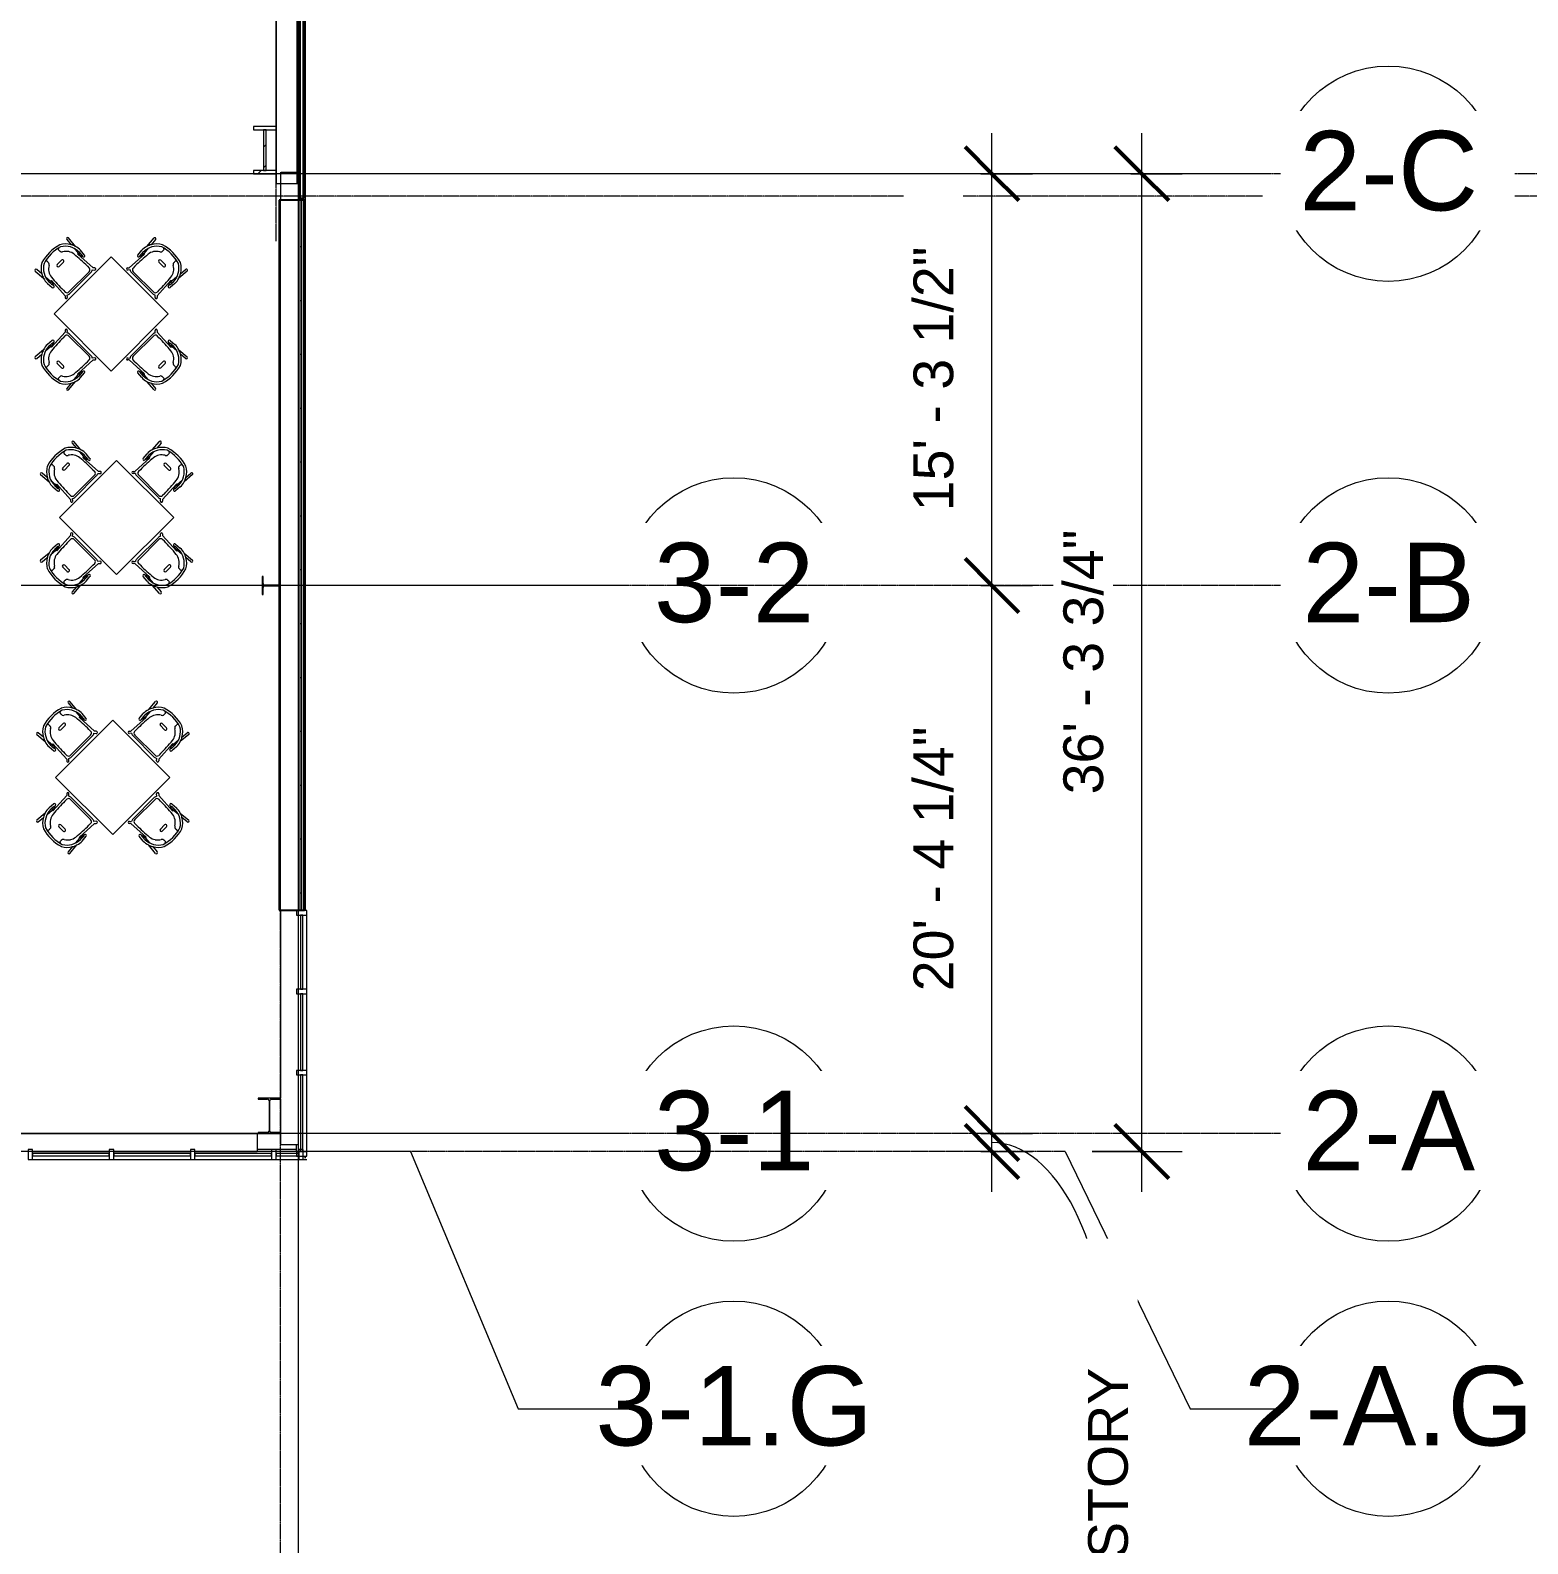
# Model space of a CAD drawing. Header units: inches. Extents: x 21341 to 27231, y -23509 to -20035.
# Drawn here: x 26162 to 26829, y -22970 to -22296 of the extents above; entities that cross this region are included whole.
import ezdxf

# ---------------------------------------------------------------- set-up
doc = ezdxf.new("R2010")
doc.units = ezdxf.units.IN
doc.header["$MEASUREMENT"] = 0
doc.linetypes.add('Grid Line 1_2_', pattern=[0.875, 0.5, -0.125, 0.125, -0.125])
for name, color, linetype, lineweight in [('A-ANNO-DIMS', 211, 'Continuous', 9), ('A-ANNO-DIMS-192', 211, 'Continuous', 9), ('A-GLAZ-CURT', 52, 'Continuous', 9), ('A-GLAZ-CWMG', 51, 'Continuous', 9), ('A-WALL', 113, 'Continuous', 9), ('A-WALL-PATT', 111, 'Continuous', 25), ('C-BLDG-PADS', 91, 'Continuous', 9), ('C-TOPO', 7, 'Continuous', 9), ('I-FURN', 30, 'Continuous', 9), ('L-SITE-WALL', 31, 'Continuous', 9), ('S-BEAM', 12, 'Continuous', 9), ('S-COLS', 52, 'Continuous', 9), ('S-GRID', 1, 'Continuous', 9), ('S-GRID-IDEN', 1, 'Continuous', 9)]:
    doc.layers.add(name, color=color, linetype=linetype, lineweight=lineweight)
doc.styles.add('Arial', font='arial.ttf', dxfattribs={"height": 35.407186})
doc.styles.add('Arial_1', font='arial.ttf', dxfattribs={"height": 17.703593})
doc.dimstyles.new('Linear_-_3_32__Arial', dxfattribs={"dimscale": 12, "dimtxt": 18, "dimasz": 2, "dimexe": 1.5, "dimexo": 1, "dimgap": 1, "dimtad": 1, "dimdec": 4, "dimrnd": 0.0625, "dimzin": 1, "dimdsep": 46, "dimlunit": 4, "dimtxsty": 'Arial_1', "dimblk1": 'OBLIQUE', "dimblk2": 'OBLIQUE', "dimsah": 1, "dimcen": 0.09, "dimdle": 1.5, "dimazin": 0, "dimtfac": 1, "dimtdec": 4, "dimtix": 1, "dimtmove": 1, "dimatfit": 3, "dimfxl": 1, "dimtvp": 1, "dimtfill": 1, "dimfrac": 2, "dimtolj": 1, "dimtzin": 0, "dimarcsym": 2})
doc.dimstyles.new('Linear_-_3_32__Arial_1', dxfattribs={"dimscale": 12, "dimtxt": 18, "dimasz": 2, "dimexe": 1.5, "dimexo": 1, "dimgap": 1, "dimtad": 1, "dimdec": 4, "dimrnd": 0.0625, "dimzin": 1, "dimdsep": 46, "dimlunit": 4, "dimtxsty": 'Arial_1', "dimblk1": 'OBLIQUE', "dimblk2": 'OBLIQUE', "dimsah": 1, "dimcen": 0.09, "dimdle": 1.5, "dimazin": 0, "dimtfac": 1, "dimtdec": 4, "dimtix": 1, "dimtmove": 0, "dimatfit": 3, "dimfxl": 1, "dimtvp": 1, "dimtfill": 1, "dimfrac": 2, "dimtolj": 1, "dimtzin": 0, "dimarcsym": 2})
pattern_1 = [(225, (26266.39, -22360.053), (19.00703, -19.00703), []), (225, (26266.39, -22388.853), (19.00703, -19.00703), [])]

# ---------------------------------------------------------------- blocks, each defined once
blk = doc.blocks.new('W-Wide Flange-Column - B2_B-1007241-First Floor Plan')
at = {"layer": 'S-COLS'}
h = blk.add_hatch(dxfattribs=at)
h.set_pattern_fill('FP_12', color=256, style=0, pattern_type=2)
h.set_pattern_definition([(225, (26268.39, -22779.428), (19.00703, -19.00703), []), (225, (26268.39, -22808.228), (19.00703, -19.00703), [])])
h.paths.add_polyline_path([(-5, 7.87), (-5, 7.44), (-0.84, 7.44), (-0.35, 7.24), (-0.14, 6.75), (-0.14, -6.75), (-0.35, -7.24), (-0.84, -7.44), (-5, -7.44), (-5, -7.87), (5, -7.87), (5, -7.44), (0.84, -7.44), (0.35, -7.24), (0.14, -6.75), (0.14, 6.75), (0.35, 7.24), (0.84, 7.44), (5, 7.44), (5, 7.87)], flags=0)
at = {"layer": 'S-COLS', "lineweight": 15}
for p, q in [((5, 7.87), (-5, 7.87)), ((-5, 7.87), (-5, 7.44)), ((-5, 7.44), (-0.84, 7.44)), ((-0.14, 6.75), (-0.14, -6.75)), ((0.14, -6.75), (0.14, 6.75)), ((0.84, 7.44), (5, 7.44)), ((5, 7.44), (5, 7.87)), ((-0.84, -7.44), (-5, -7.44)), ((-5, -7.44), (-5, -7.87)), ((-5, -7.87), (5, -7.87)), ((5, -7.44), (0.84, -7.44)), ((5, -7.87), (5, -7.44))]:
    blk.add_line(p, q, dxfattribs=at)
for centre, start, end in [((-0.84, 6.75), 0, 90), ((0.84, 6.75), 90, 180), ((-0.84, -6.75), 270, 0), ((0.84, -6.75), 180, 270)]:
    blk.add_arc(centre, 0.691, start, end, dxfattribs=at)
blk = doc.blocks.new('Girt_C - 8_D-1039186-First Floor Plan')
at = {"layer": 'S-BEAM'}
for p, q in [((26273.39, -22358.8), (26273.39, -22371.37)), ((26273.58, -22358.8), (26280.75, -22358.8)), ((26281.39, -22371.37), (26281.39, -22364.05)), ((26273.39, -22687.68), (26273.39, -22771.55)), ((26281.39, -22687.93), (26281.39, -22687.68)), ((26281.39, -22722.99), (26281.39, -22689.93)), ((26281.39, -22759.18), (26281.39, -22724.99)), ((26281.39, -22792.3), (26281.39, -22761.18)), ((26273.39, -22771.99), (26273.39, -22786.87)), ((26273.39, -22787.3), (26273.39, -22792.3)), ((26273.58, -22792.3), (26273.39, -22792.3)), ((26281.2, -22792.3), (26273.58, -22792.3)), ((26281.39, -22792.3), (26281.2, -22792.3))]:
    blk.add_line(p, q, dxfattribs=at)
blk = doc.blocks.new('Falcon 7700 Series Pedestal Base - 36_ Square Top x 30_ - Wheelchair Height-460525-First Floor Plan')
at = {"layer": 'I-FURN'}
for p, q in [((18, 18), (-18, 18)), ((-18, 18), (-18, -18)), ((18, -18), (18, 18)), ((-18, -18), (18, -18))]:
    blk.add_line(p, q, dxfattribs=at)
blk = doc.blocks.new('HermanMiller_Collection_Air-Chair_SideChair_Arms - Arms-457867-First Floor Plan')
at = {"layer": 'I-FURN'}
for p, q in [((-3.55, 10.02), (-8.45, 10.45)), ((-8.45, 9.45), (-5.47, 9.18)), ((-3.35, 9.02), (-0.6, 8.8)), ((2.04, 10.2), (-0.69, 10.45)), ((-0.34, 8.32), (-0.6, 8.8)), ((-0.6, 8.8), (0.38, 8.73)), ((8.79, 8.8), (-0.34, 8.32)), ((0.77, 8.78), (2.2, 9.22)), ((6.45, 7.57), (7.62, 7.57)), ((9.32, 9.33), (8.79, 8.8)), ((9.17, 7.94), (10.01, 8.64)), ((-3.6, 1.35), (-3.6, -1.35)), ((-2.35, -1.35), (-2.35, 1.35)), ((8.7, 6.35), (8.7, -6.35)), ((9.52, -6.69), (9.52, 6.69)), ((-5.47, -9.18), (-8.45, -9.45)), ((-8.45, -10.45), (-3.55, -10.02)), ((-3.35, -9.02), (-0.6, -8.8)), ((-0.69, -10.45), (2.04, -10.2)), ((-0.6, -8.8), (-0.34, -8.32)), ((0.38, -8.73), (-0.6, -8.8)), ((-0.34, -8.32), (8.79, -8.8)), ((2.2, -9.22), (0.77, -8.78)), ((6.45, -7.57), (7.62, -7.57)), ((8.79, -8.8), (9.32, -9.33)), ((10.01, -8.64), (9.17, -7.94))]:
    blk.add_line(p, q, dxfattribs=at)
for centre, radius, start, end in [((-1.51, 1.66), 8.5, 117.78509, 152.21491), ((-8.45, 9.95), 0.5, 90, 270), ((-0.65, 0.76), 8.69, 90.78928, 148.92022), ((-2.46, 4.97), 5.17, 102.20965, 125.54804), ((-0.92, 1.66), 5.55, 95.46765, 123.46257), ((-1.25, 4.41), 6.06, 84.72014, 112.31104), ((6.58, -76.67), 84.24, 90.09111, 95.46765), ((-0.51, -9.88), 19.32, 84.42218, 90.78928), ((0.44, 9.26), 0.53, 159.74052, 262.71978), ((0.45, 9.65), 0.924, 265.61152, 290.36387), ((1.81, 9.64), 0.521, 212.95553, 275.04447), ((2.06, 9.7), 0.499, 287, 91.30538), ((7.62, 6.48), 1.09, 353.24671, 90.09111), ((7.56, 6.82), 1.97, 356.10334, 34.65425), ((9.66, 8.99), 0.49, 315, 135), ((9.93, 0), 19.77, 163.47875, 196.52125), ((9.93, 0), 18.77, 163.78547, 196.21453), ((-7.66, 5.36), 2.08, 305.4968, 328.6439), ((-0.23, 0.83), 6.63, 124.50042, 148.6439), ((-2.98, 1.35), 0.625, 360, 180), ((-1.51, -1.66), 8.5, 207.78509, 242.21491), ((-0.65, -0.76), 8.69, 211.07978, 269.21072), ((-7.66, -5.36), 2.08, 31.3561, 54.5032), ((-0.23, -0.83), 6.63, 211.3561, 235.49958), ((-0.92, -1.66), 5.55, 236.53743, 264.53235), ((-2.98, -1.35), 0.625, 180, 360), ((7.62, -6.48), 1.09, 269.90889, 6.75329), ((7.56, -6.82), 1.97, 325.34575, 3.89666), ((-8.45, -9.95), 0.5, 90, 270), ((-2.46, -4.97), 5.17, 234.45196, 257.79035), ((-1.25, -4.41), 6.06, 247.68896, 275.27986), ((6.58, 76.67), 84.24, 264.53235, 269.90889), ((-0.51, 9.88), 19.32, 269.21072, 275.57782), ((0.44, -9.26), 0.53, 97.28022, 200.25948), ((0.45, -9.65), 0.924, 69.63613, 94.38848), ((1.81, -9.64), 0.521, 84.95553, 147.04447), ((2.06, -9.7), 0.499, 268.69462, 73), ((9.66, -8.99), 0.49, 225, 45)]:
    blk.add_arc(centre, radius, start, end, dxfattribs=at)
for centre, major_axis, ratio, start_param, end_param in [((-7.46, 6.92), (0.03, 3.66), 0.320235, 2.34328, 2.536765), ((-7.87, 5.38), (-0.03, 1.79), 0.298783, 2.522217, 3.153947), ((-7.46, -6.92), (-0.03, 3.66), 0.320235, 0.604828, 0.798312), ((-7.87, -5.38), (0.03, 1.79), 0.298783, 6.270831, 6.902561)]:
    blk.add_ellipse(centre, major_axis=major_axis, ratio=ratio, start_param=start_param, end_param=end_param, dxfattribs=at)
for points in [[(-6.45, 3.67), (-6.52, 3.66), (-6.67, 3.64), (-6.9, 3.62), (-7.13, 3.61), (-7.4, 3.6), (-7.65, 3.59), (-7.83, 3.59)], [(-6.45, -3.67), (-6.52, -3.66), (-6.67, -3.64), (-6.9, -3.62), (-7.13, -3.61), (-7.4, -3.6), (-7.65, -3.59), (-7.83, -3.59)]]:
    blk.add_open_spline(points, degree=3, knots=[-1, -1, -1, -1, -0.75, -0.5, -0.375, -0.25, 0, 0, 0, 0], dxfattribs=at)
blk = doc.blocks.new('HermanMiller_Collection_Air-Chair_SideChair_Arms - Arms-460524-First Floor Plan')
at = {"layer": 'I-FURN'}
for p, q in [((-8.45, 10.45), (-3.55, 10.02)), ((-5.47, 9.18), (-8.45, 9.45)), ((-3.35, 9.02), (-0.6, 8.8)), ((-0.69, 10.45), (2.04, 10.2)), ((-0.6, 8.8), (-0.34, 8.32)), ((0.38, 8.73), (-0.6, 8.8)), ((-0.34, 8.32), (8.79, 8.8)), ((2.2, 9.22), (0.77, 8.78)), ((6.45, 7.57), (7.62, 7.57)), ((8.79, 8.8), (9.32, 9.33)), ((10.01, 8.64), (9.17, 7.94)), ((-3.6, -1.35), (-3.6, 1.35)), ((-2.35, 1.35), (-2.35, -1.35)), ((8.7, -6.35), (8.7, 6.35)), ((9.52, 6.69), (9.52, -6.69)), ((-8.45, -9.45), (-5.47, -9.18)), ((-3.55, -10.02), (-8.45, -10.45)), ((-3.35, -9.02), (-0.6, -8.8)), ((2.04, -10.2), (-0.69, -10.45)), ((-0.34, -8.32), (-0.6, -8.8)), ((-0.6, -8.8), (0.38, -8.73)), ((8.79, -8.8), (-0.34, -8.32)), ((0.77, -8.78), (2.2, -9.22)), ((6.45, -7.57), (7.62, -7.57)), ((9.32, -9.33), (8.79, -8.8)), ((9.17, -7.94), (10.01, -8.64))]:
    blk.add_line(p, q, dxfattribs=at)
for centre, radius, start, end in [((-1.51, 1.66), 8.5, 117.78509, 152.21491), ((-8.45, 9.95), 0.5, 90, 270), ((-0.65, 0.76), 8.69, 90.78928, 148.92022), ((-2.46, 4.97), 5.17, 102.20965, 125.54804), ((-0.92, 1.66), 5.55, 95.46765, 123.46257), ((-1.25, 4.41), 6.06, 84.72014, 112.31104), ((6.58, -76.67), 84.24, 90.09111, 95.46765), ((-0.51, -9.88), 19.32, 84.42218, 90.78928), ((0.44, 9.26), 0.53, 159.74052, 262.71978), ((0.45, 9.65), 0.924, 265.61152, 290.36387), ((1.81, 9.64), 0.521, 212.95553, 275.04447), ((2.06, 9.7), 0.499, 287, 91.30538), ((7.62, 6.48), 1.09, 353.24671, 90.09111), ((7.56, 6.82), 1.97, 356.10334, 34.65425), ((9.66, 8.99), 0.49, 315, 135), ((9.93, 0), 19.77, 163.47875, 196.52125), ((9.93, 0), 18.77, 163.78547, 196.21453), ((-7.66, 5.36), 2.08, 305.4968, 328.6439), ((-0.23, 0.83), 6.63, 124.50042, 148.6439), ((-2.98, 1.35), 0.625, 0, 180), ((-1.51, -1.66), 8.5, 207.78509, 242.21491), ((-0.65, -0.76), 8.69, 211.07978, 269.21072), ((-7.66, -5.36), 2.08, 31.3561, 54.5032), ((-0.23, -0.83), 6.63, 211.3561, 235.49958), ((-0.92, -1.66), 5.55, 236.53743, 264.53235), ((-2.98, -1.35), 0.625, 180, 0), ((7.62, -6.48), 1.09, 269.90889, 6.75329), ((7.56, -6.82), 1.97, 325.34575, 3.89666), ((-8.45, -9.95), 0.5, 90, 270), ((-2.46, -4.97), 5.17, 234.45196, 257.79035), ((-1.25, -4.41), 6.06, 247.68896, 275.27986), ((6.58, 76.67), 84.24, 264.53235, 269.90889), ((-0.51, 9.88), 19.32, 269.21072, 275.57782), ((0.44, -9.26), 0.53, 97.28022, 200.25948), ((0.45, -9.65), 0.924, 69.63613, 94.38848), ((1.81, -9.64), 0.521, 84.95553, 147.04447), ((2.06, -9.7), 0.499, 268.69462, 73), ((9.66, -8.99), 0.49, 225, 45)]:
    blk.add_arc(centre, radius, start, end, dxfattribs=at)
for centre, major_axis, ratio, start_param, end_param in [((-7.46, 6.92), (0.03, 3.66), 0.320235, 2.34328, 2.536765), ((-7.87, 5.38), (-0.03, 1.79), 0.298783, 2.522217, 3.153947), ((-7.46, -6.92), (-0.03, 3.66), 0.320235, 0.604828, 0.798312), ((-7.87, -5.38), (0.03, 1.79), 0.298783, 6.270831, 6.902561)]:
    blk.add_ellipse(centre, major_axis=major_axis, ratio=ratio, start_param=start_param, end_param=end_param, dxfattribs=at)
for points in [[(-6.45, 3.67), (-6.52, 3.66), (-6.67, 3.64), (-6.9, 3.62), (-7.13, 3.61), (-7.4, 3.6), (-7.65, 3.59), (-7.83, 3.59)], [(-6.45, -3.67), (-6.52, -3.66), (-6.67, -3.64), (-6.9, -3.62), (-7.13, -3.61), (-7.4, -3.6), (-7.65, -3.59), (-7.83, -3.59)]]:
    blk.add_open_spline(points, degree=3, knots=[-1, -1, -1, -1, -0.75, -0.5, -0.375, -0.25, 0, 0, 0, 0], dxfattribs=at)
blk = doc.blocks.new('Girt_C - 8_D-1056688-First Floor Plan')
at = {"layer": 'S-BEAM'}
for p, q in [((26262.89, -22787.3), (26125.39, -22787.3)), ((26262.89, -22787.3), (26262.89, -22787.49)), ((26262.89, -22787.49), (26262.89, -22795.12)), ((26162.83, -22795.3), (26197.02, -22795.3)), ((26199.02, -22795.3), (26233.2, -22795.3)), ((26235.2, -22795.3), (26262.89, -22795.3)), ((26262.89, -22795.12), (26262.89, -22795.3))]:
    blk.add_line(p, q, dxfattribs=at)
blk = doc.blocks.new('System Panel - Glazed-827454-First Floor Plan')
at = {"layer": 'A-GLAZ-CURT'}
for p, q in [((17.09375, 1.25), (-17.09375, 1.25)), ((-17.09375, 1.25), (-17.09375, 0.25)), ((-17.09375, 0.25), (-17.09375, 1.25)), ((17.09375, 1.25), (-17.09375, 1.25)), ((-17.09375, 0.25), (17.09375, 0.25)), ((-17.09375, 0.25), (17.09375, 0.25)), ((17.09375, 0.25), (17.09375, 1.25)), ((17.09375, 1.25), (17.09375, 0.25))]:
    blk.add_line(p, q, dxfattribs=at)
blk = doc.blocks.new('Rectangular Mullion - Rectangular Mullion 1-779229-First Floor Plan')
at = {"layer": 'A-GLAZ-CWMG'}
blk.add_line((26124.64, -22798.93), (26090.45, -22798.93), dxfattribs=at)
blk = doc.blocks.new('Rectangular Mullion - Rectangular Mullion 1-V12-First Floor Plan')
at = {"layer": 'A-GLAZ-CWMG'}
for p, q in [((26269.39, -22794.43), (26262.89, -22794.43)), ((26269.39, -22798.93), (26235.2, -22798.93))]:
    blk.add_line(p, q, dxfattribs=at)
blk = doc.blocks.new('Rectangular Mullion - Rectangular Mullion 1-827457-First Floor Plan')
at = {"layer": 'A-GLAZ-CWMG', "lineweight": 13}
for p, q in [((-2, 1.5), (0, 1.5)), ((-2, -3), (-2, 1.5)), ((0, 1.5), (0, -3)), ((0, -3), (-2, -3))]:
    blk.add_line(p, q, dxfattribs=at)
blk = doc.blocks.new('Rectangular Mullion - Rectangular Mullion 1-827449-First Floor Plan')
at = {"layer": 'A-GLAZ-CWMG', "lineweight": 13}
for p, q in [((-1, 1.5), (1, 1.5)), ((-1, -3), (-1, 1.5)), ((1, 1.5), (1, -3)), ((1, -3), (-1, -3))]:
    blk.add_line(p, q, dxfattribs=at)
blk = doc.blocks.new('System Panel - Glazed-827461-First Floor Plan')
at = {"layer": 'A-GLAZ-CURT'}
for p, q in [((5.06, 1.25), (-5.06, 1.25)), ((-5.06, 1.25), (-5.06, 0.25)), ((-5.06, 0.25), (-5.06, 1.25)), ((4.06, 1.25), (-5.06, 1.25)), ((-5.06, 0.25), (5.06, 0.25)), ((-5.06, 0.25), (4.06, 0.25)), ((5.06, 0.25), (5.06, 1.25))]:
    blk.add_line(p, q, dxfattribs=at)
blk = doc.blocks.new('Rectangular Mullion - Rectangular Mullion 1-779578-First Floor Plan')
at = {"layer": 'A-GLAZ-CWMG'}
for p, q in [((26280.52, -22794.43), (26271.39, -22794.43)), ((26281.52, -22798.93), (26271.39, -22798.93)), ((26285.02, -22798.93), (26283.52, -22798.93))]:
    blk.add_line(p, q, dxfattribs=at)
blk = doc.blocks.new('System Panel - Glazed-827432-First Floor Plan')
at = {"layer": 'A-GLAZ-CURT'}
for p, q in [((16.53125, -0.25), (-16.53125, -0.25)), ((-16.53125, -0.25), (-16.53125, -1.25)), ((-16.53125, -1.25), (-16.53125, -0.25)), ((16.53125, -0.25), (-16.53125, -0.25)), ((-16.53125, -1.25), (16.53125, -1.25)), ((-16.53125, -1.25), (16.53125, -1.25)), ((16.53125, -1.25), (16.53125, -0.25)), ((16.53125, -0.25), (16.53125, -1.25))]:
    blk.add_line(p, q, dxfattribs=at)
blk = doc.blocks.new('System Panel - Glazed-V13-First Floor Plan')
at = {"layer": 'A-GLAZ-CURT'}
for p, q in [((17.09, -0.25), (-17.09, -0.25)), ((-17.09, -0.25), (-17.09, -1.25)), ((-17.09, -1.25), (-17.09, -0.25)), ((16.16, -0.25), (-17.09, -0.25)), ((-17.09, -1.25), (17.09, -1.25)), ((-17.09, -1.25), (16.16, -1.25)), ((17.09, -1.25), (17.09, -0.25))]:
    blk.add_line(p, q, dxfattribs=at)
blk = doc.blocks.new('Rectangular Mullion - Rectangular Mullion 1-769360-First Floor Plan')
at = {"layer": 'A-GLAZ-CWMG'}
blk.add_line((26285.02, -22722.99), (26285.02, -22689.93), dxfattribs=at)
blk = doc.blocks.new('Rectangular Mullion - Rectangular Mullion 1-V14-First Floor Plan')
at = {"layer": 'A-GLAZ-CWMG'}
for p, q in [((26285.02, -22795.43), (26285.02, -22761.18)), ((26280.52, -22795.43), (26280.52, -22792.3))]:
    blk.add_line(p, q, dxfattribs=at)
blk = doc.blocks.new('Rectangular Mullion - Rectangular Mullion 1-827436-First Floor Plan')
at = {"layer": 'A-GLAZ-CWMG', "lineweight": 13}
for p, q in [((-2, 3), (0, 3)), ((-2, -1.5), (-2, 3)), ((0, 3), (0, -1.5)), ((0, -1.5), (-2, -1.5))]:
    blk.add_line(p, q, dxfattribs=at)
blk = doc.blocks.new('Rectangular Mullion - Rectangular Mullion 1-827439-First Floor Plan')
at = {"layer": 'A-GLAZ-CWMG', "lineweight": 13}
for p, q in [((0, 3), (-2, 3)), ((-2, 3), (-2, -1.5)), ((0, -1.5), (0, 3)), ((-2, -1.5), (0, -1.5))]:
    blk.add_line(p, q, dxfattribs=at)
blk = doc.blocks.new('Rectangular Mullion - Rectangular Mullion 1-827430-First Floor Plan')
at = {"layer": 'A-GLAZ-CWMG', "lineweight": 13}
for p, q in [((-1, 3), (1, 3)), ((-1, -1.5), (-1, 3)), ((1, 3), (1, -1.5)), ((1, -1.5), (-1, -1.5))]:
    blk.add_line(p, q, dxfattribs=at)
blk = doc.blocks.new('System Panel - Glazed-827433-First Floor Plan')
at = {"layer": 'A-GLAZ-CURT'}
for p, q in [((17.09375, -0.25), (-17.09375, -0.25)), ((-17.09375, -0.25), (-17.09375, -1.25)), ((-17.09375, -1.25), (-17.09375, -0.25)), ((17.09375, -0.25), (-17.09375, -0.25)), ((-17.09375, -1.25), (17.09375, -1.25)), ((-17.09375, -1.25), (17.09375, -1.25)), ((17.09375, -1.25), (17.09375, -0.25)), ((17.09375, -0.25), (17.09375, -1.25))]:
    blk.add_line(p, q, dxfattribs=at)
blk = doc.blocks.new('Rectangular Mullion - Rectangular Mullion 1-V15-First Floor Plan')
at = {"layer": 'A-GLAZ-CWMG'}
blk.add_line((26285.02, -22759.18), (26285.02, -22724.99), dxfattribs=at)
blk = doc.blocks.new('Rectangular Mullion - Rectangular Mullion 1-827464-First Floor Plan')
at = {"layer": 'A-GLAZ-CWMG', "lineweight": 13}
for p, q in [((-1, 3), (1, 3)), ((-1, -1.5), (-1, 3)), ((1, 3), (1, -1.5)), ((1, -1.5), (-1, -1.5))]:
    blk.add_line(p, q, dxfattribs=at)
blk = doc.blocks.new('Girt_Z - 10_D-1039187-First Floor Plan')
at = {"layer": 'S-BEAM'}
for p, q in [((26271.39, -22220.43), (26271.39, -22364.05)), ((26280.75, -22364.05), (26280.75, -22220.43)), ((26280.82, -22364.05), (26280.82, -22220.43)), ((26281.39, -22364.05), (26281.39, -22220.43)), ((26271.58, -22364.05), (26271.39, -22364.05)), ((26280.75, -22364.05), (26271.58, -22364.05)), ((26280.82, -22364.05), (26280.75, -22364.05)), ((26281.39, -22364.05), (26280.82, -22364.05))]:
    blk.add_line(p, q, dxfattribs=at)
blk = doc.blocks.new('Rectangular Mullion - Profile_Polycarbonate_Upper and left-1054948-First Floor Plan')
at = {"layer": 'A-GLAZ-CWMG', "lineweight": 13}
for p, q in [((-3.622, 1.141125), (0, 1.141125)), ((-3.622, 0.787125), (-3.622, 1.141125)), ((-3.372, 0.787125), (-3.622, 0.787125)), ((-0.0625, 1.078625), (-3.5595, 1.078625)), ((-3.5595, 1.078625), (-3.5595, 0.849625)), ((-3.5595, 0.849625), (-3.372, 0.849625)), ((-3.372, 0.849625), (-3.372, 0.787125)), ((-0.0625, -0.922375), (-0.0625, 1.078625)), ((0, 1.141125), (0, -0.984875)), ((-2.834, -0.984875), (-2.834, -0.859875)), ((-2.834, -0.859875), (-2.7715, -0.859875)), ((0, -0.984875), (-2.834, -0.984875)), ((-2.7715, -0.859875), (-2.7715, -0.922375)), ((-2.7715, -0.922375), (-0.0625, -0.922375))]:
    blk.add_line(p, q, dxfattribs=at)
blk = doc.blocks.new('columns and girder2 - one-V41-First Floor Plan')
at = {"layer": 'S-BEAM'}
h = blk.add_hatch(dxfattribs=at)
h.set_pattern_fill('FP_31', color=256, style=0, pattern_type=2)
h.set_pattern_definition(pattern_1)
h.paths.add_polyline_path([(5, -0.5), (-5, -0.5), (-5, -2), (5, -2)], flags=0)
h.paths.add_polyline_path([(-5, -20), (-5, -21.5), (5, -21.5), (5, -20)], flags=0)
h.paths.add_polyline_path([(5, -1204.75), (-4.25, -1204.75), (-4.25, -1206.25), (5, -1206.25)], flags=0)
h.paths.add_polyline_path([(-4.25, -1224.25), (-4.25, -1225), (5, -1225), (5, -1224.25), (-3.5, -1224.25)], flags=0)
h = blk.add_hatch(dxfattribs=at)
h.set_pattern_fill('FP_31', color=256, style=0, pattern_type=2)
h.set_pattern_definition(pattern_1)
h.paths.add_polyline_path([(-0.63, -2), (-0.63, -20), (0.62, -20), (0.62, -2)], flags=0)
h.paths.add_polyline_path([(-0.63, -1206.25), (-0.63, -1224.25), (0.62, -1224.25), (0.62, -1206.25)], flags=0)
at = {"layer": 'S-BEAM', "lineweight": 15}
for p, q in [((5, -0.5), (-5, -0.5)), ((-5, -2), (5, -2)), ((0.62, -2), (-0.63, -2)), ((-0.63, -2), (-0.63, -20)), ((0.62, -20), (0.62, -2)), ((5, -2), (5, -0.5)), ((5, -20), (-5, -20)), ((-0.63, -20), (0.62, -20)), ((5, -21.5), (5, -20)), ((-5, -21.5), (5, -21.5))]:
    blk.add_line(p, q, dxfattribs=at)
blk = doc.blocks.new('Grid - Grid Head - Circle-14747-First Floor Plan')
at = {"layer": 'S-GRID-IDEN'}
blk.add_circle((0, 0), 0.25, dxfattribs=at)
blk = doc.blocks.new('DIMBLOCK32-First Floor Plan')
at = {"layer": 'A-ANNO-DIMS-192', "lineweight": 50, "transparency": 16777216}
for p, q in [((26590.43, -22787.3), (26578.43, -22775.3)), ((26590.43, -22795.3), (26578.43, -22783.3)), ((26590.43, -22787.3), (26602.43, -22799.3)), ((26590.43, -22795.3), (26602.43, -22807.3))]:
    blk.add_line(p, q, dxfattribs=at)
at = {"layer": 'A-ANNO-DIMS-192', "transparency": 16777216}
for p, q in [((26585.46, -22787.3), (26608.43, -22787.3)), ((26590.43, -22787.3), (26585.46, -22787.3)), ((26590.43, -22813.3), (26590.43, -22787.3)), ((26585.46, -22795.3), (26608.43, -22795.3)), ((26590.43, -22795.3), (26585.46, -22795.3))]:
    blk.add_line(p, q, dxfattribs=at)
blk.add_ellipse((26590.43, -22893.28), major_axis=(0, 101.98), ratio=0.509699, start_param=4.712389, end_param=6.283185, dxfattribs=at)
at = {"layer": 'A-ANNO-DIMS-192', "color": 0, "transparency": 16777216, "insert": (26633.29, -23166.61), "char_height": 17.7036, "width": 327.9877, "attachment_point": 1, "rotation": 90, "line_spacing_factor": 0.938532, "style": 'Arial_1', "bg_fill": 3, "box_fill_scale": 1.25, "bg_fill_color": 0, "bg_fill_transparency": 0}
blk.add_mtext('0\' - 8" GIRT @ 1-STORY', dxfattribs=at)
blk = doc.blocks.new('_Oblique')
at = {"color": 0, "linetype": 'ByBlock', "lineweight": -2}
blk.add_line((-0.5, -0.5), (0.5, 0.5), dxfattribs=at)
blk = doc.blocks.new('DIMBLOCK33-First Floor Plan')
at = {"layer": 'A-ANNO-DIMS-192', "lineweight": 50, "transparency": 16777216}
for p, q in [((26590.43, -22543.05), (26578.43, -22531.05)), ((26590.43, -22543.05), (26602.43, -22555.05)), ((26590.43, -22787.3), (26578.43, -22775.3)), ((26590.43, -22787.3), (26602.43, -22799.3))]:
    blk.add_line(p, q, dxfattribs=at)
at = {"layer": 'A-ANNO-DIMS-192', "transparency": 16777216}
for p, q in [((26585.46, -22543.05), (26608.43, -22543.05)), ((26590.43, -22543.05), (26585.46, -22543.05)), ((26590.43, -22787.3), (26590.43, -22543.05)), ((26585.46, -22787.3), (26608.43, -22787.3)), ((26590.43, -22787.3), (26585.46, -22787.3))]:
    blk.add_line(p, q, dxfattribs=at)
at = {"layer": 'A-ANNO-DIMS-192', "color": 0, "transparency": 16777216, "insert": (26555.46, -22723.89), "char_height": 17.7036, "width": 140.8985, "attachment_point": 1, "rotation": 90, "line_spacing_factor": 0.938532, "style": 'Arial_1', "bg_fill": 3, "box_fill_scale": 1.25, "bg_fill_color": 0, "bg_fill_transparency": 0}
blk.add_mtext('20\' - 4 1/4"', dxfattribs=at)
blk = doc.blocks.new('DIMBLOCK34-First Floor Plan')
at = {"layer": 'A-ANNO-DIMS-192', "transparency": 16777216}
for p, q in [((26590.43, -22543.05), (26590.43, -22341.55)), ((26585.46, -22359.55), (26608.43, -22359.55)), ((26590.43, -22359.55), (26585.46, -22359.55)), ((26585.46, -22543.05), (26608.43, -22543.05)), ((26590.43, -22543.05), (26585.46, -22543.05))]:
    blk.add_line(p, q, dxfattribs=at)
at = {"layer": 'A-ANNO-DIMS-192', "lineweight": 50, "transparency": 16777216}
for p, q in [((26590.43, -22359.55), (26578.43, -22347.55)), ((26590.43, -22359.55), (26602.43, -22371.55)), ((26590.43, -22543.05), (26578.43, -22531.05)), ((26590.43, -22543.05), (26602.43, -22555.05))]:
    blk.add_line(p, q, dxfattribs=at)
at = {"layer": 'A-ANNO-DIMS-192', "color": 0, "transparency": 16777216, "insert": (26555.46, -22510.01), "char_height": 17.7036, "width": 140.8985, "attachment_point": 1, "rotation": 90, "line_spacing_factor": 0.938532, "style": 'Arial_1', "bg_fill": 3, "box_fill_scale": 1.25, "bg_fill_color": 0, "bg_fill_transparency": 0}
blk.add_mtext('15\' - 3 1/2"', dxfattribs=at)
blk = doc.blocks.new('DIMBLOCK68-First Floor Plan')
at = {"layer": 'A-ANNO-DIMS-192', "transparency": 16777216}
for p, q in [((26657.23, -22813.3), (26657.23, -22341.55)), ((26652.26, -22359.55), (26675.23, -22359.55)), ((26657.23, -22359.55), (26652.26, -22359.55)), ((26635.06, -22795.3), (26675.23, -22795.3)), ((26657.23, -22795.3), (26635.06, -22795.3))]:
    blk.add_line(p, q, dxfattribs=at)
at = {"layer": 'A-ANNO-DIMS-192', "lineweight": 50, "transparency": 16777216}
for p, q in [((26657.23, -22359.55), (26645.23, -22347.55)), ((26657.23, -22359.55), (26669.23, -22371.55)), ((26657.23, -22795.3), (26645.23, -22783.3)), ((26657.23, -22795.3), (26669.23, -22807.3))]:
    blk.add_line(p, q, dxfattribs=at)
at = {"layer": 'A-ANNO-DIMS-192', "color": 0, "transparency": 16777216, "insert": (26622.26, -22636.14), "char_height": 17.7036, "width": 140.8985, "attachment_point": 1, "rotation": 90, "line_spacing_factor": 0.938532, "style": 'Arial_1', "bg_fill": 3, "box_fill_scale": 1.25, "bg_fill_color": 0, "bg_fill_transparency": 0}
blk.add_mtext('36\' - 3 3/4"', dxfattribs=at)

msp = doc.modelspace()

# ---------------------------------------------------------------- hatches: boundary and pattern name
at = {"layer": 'A-WALL-PATT', "lineweight": 9}
h = msp.add_hatch(dxfattribs=at)
h.set_pattern_fill('FP_15', color=256, style=0, pattern_type=2)
h.set_pattern_definition([(0, (0, 0), (0, 24), []), (90, (0, 0), (-24, 1e-15), [])])
h.paths.add_polyline_path([(26282.14023, -22687.67781), (26282.89023, -22687.67781), (26282.89023, -22371.36531), (26282.14023, -22371.36531), (26282.14023, -22646.65888)], flags=0)
at = {"layer": 'S-COLS'}
h = msp.add_hatch(dxfattribs=at)
h.set_pattern_fill('FP_11', color=256, style=0, pattern_type=2)
h.set_pattern_definition([(45, (0, 0), (-19.00703, 19.00703), []), (45, (0, 28.8), (-19.00703, 19.00703), [])])
h.paths.add_polyline_path([(26273.39023, -22547.05281), (26273.39023, -22539.05281), (26272.95663, -22539.05281), (26272.95663, -22542.21687), (26272.75412, -22542.70577), (26272.26523, -22542.90828), (26266.26523, -22542.90828), (26265.77633, -22542.70577), (26265.57382, -22542.21687), (26265.57382, -22539.05281), (26265.14023, -22539.05281), (26265.14023, -22547.05281), (26265.57382, -22547.05281), (26265.57382, -22543.88875), (26265.77633, -22543.39985), (26266.26523, -22543.19734), (26272.26523, -22543.19734), (26272.75412, -22543.39985), (26272.95663, -22543.88875), (26272.95663, -22547.05281)], flags=0)

# ---------------------------------------------------------------- linework, layer by layer
at = {"layer": 'A-WALL', "lineweight": 25}
for p, q in [((26281.99395, -22220.49031), (26281.99395, -22370.37579)), ((26283.56875, -22370.37579), (26283.56875, -22220.49031)), ((26281.99395, -22370.37579), (26283.56875, -22370.37579))]:
    msp.add_line(p, q, dxfattribs=at)
at = {"layer": 'A-WALL'}
for p, q in [((26273.39023, -22687.67781), (26273.39023, -22371.36531)), ((26281.39023, -22687.67781), (26281.39023, -22371.36531)), ((26282.14023, -22687.67781), (26282.14023, -22371.36531)), ((26282.89023, -22687.67781), (26282.89023, -22371.36531)), ((26283.76523, -22687.67781), (26283.76523, -22371.36531))]:
    msp.add_line(p, q, dxfattribs=at)
at = {"layer": 'C-BLDG-PADS'}
for p, q in [((26284.39023, -22687.92781), (26284.39023, -21121.30281)), ((26284.39023, -22798.30281), (26284.39023, -22797.42781))]:
    msp.add_line(p, q, dxfattribs=at)
at = {"layer": 'C-TOPO'}
for p, q in [((26284.3916, -21121.30225), (26284.3916, -22687.92781)), ((26284.3916, -22797.42781), (26284.3916, -22798.30225))]:
    msp.add_line(p, q, dxfattribs=at)
at = {"layer": 'L-SITE-WALL', "lineweight": 25}
for p, q in [((26272.76523, -22371.36531), (26272.76523, -22687.67781)), ((26284.01523, -22371.36531), (26272.76523, -22371.36531)), ((26284.01523, -22687.67781), (26284.01523, -22371.36531)), ((26272.76523, -22687.67781), (26284.01523, -22687.67781))]:
    msp.add_line(p, q, dxfattribs=at)
at = {"layer": 'S-BEAM'}
for p, q in [((26271.39023, -22364.05281), (26271.39023, -22220.42781)), ((26273.39023, -22364.05281), (26273.39023, -22371.36531)), ((26273.39023, -22687.67781), (26273.39023, -22771.55281)), ((26273.39023, -22771.9864), (26273.39023, -22786.86922)), ((26125.39023, -22787.30281), (26263.39023, -22787.30281)), ((26273.39023, -22787.30281), (26273.39023, -22792.30281))]:
    msp.add_line(p, q, dxfattribs=at)
at = {"layer": 'S-COLS', "lineweight": 15}
for p, q in [((26265.57382, -22539.05281), (26265.14023, -22539.05281)), ((26265.14023, -22539.05281), (26265.14023, -22547.05281)), ((26265.57382, -22542.21687), (26265.57382, -22539.05281)), ((26273.39023, -22539.05281), (26272.95663, -22539.05281)), ((26272.95663, -22539.05281), (26272.95663, -22542.21687)), ((26273.39023, -22547.05281), (26273.39023, -22539.05281)), ((26265.57382, -22547.05281), (26265.57382, -22543.88875)), ((26272.26523, -22542.90828), (26266.26523, -22542.90828)), ((26266.26523, -22543.19734), (26272.26523, -22543.19734)), ((26272.95663, -22543.88875), (26272.95663, -22547.05281)), ((26265.14023, -22547.05281), (26265.57382, -22547.05281)), ((26272.95663, -22547.05281), (26273.39023, -22547.05281))]:
    msp.add_line(p, q, dxfattribs=at)
for centre, start, end in [((26266.26523, -22542.21687), 180, 270), ((26266.26523, -22543.88875), 90, 180), ((26272.26523, -22542.21687), 270, 0), ((26272.26523, -22543.88875), 0, 90)]:
    msp.add_arc(centre, 0.69141, start, end, dxfattribs=at)
at = {"layer": 'S-GRID', "linetype": 'Grid Line 1_2_'}
for p, q in [((26271.39023, -22389.5762), (26271.39023, -20550.05281)), ((26281.39023, -22999.79981), (26281.39023, -20646.05281)), ((26281.39023, -23317.24119), (26281.39023, -20998.42781)), ((27097.46684, -22359.55281), (22737.5125, -22359.55281)), ((27001.46684, -22369.55281), (22737.5125, -22369.55281)), ((26273.39023, -23413.24119), (26273.39023, -22389.5762)), ((26331.34156, -22795.30281), (21567.35909, -22795.30281))]:
    msp.add_line(p, q, dxfattribs=at)
at = {"layer": 'S-GRID'}
msp.add_line((26331.34156, -22795.30281), (26379.34156, -22909.94422), dxfattribs=at)

# ---------------------------------------------------------------- block references
at = {"layer": 'A-GLAZ-CURT', "rotation": 270}
for name, p in [('System Panel - Glazed-827432-First Floor Plan', (26283.51523, -22706.45906)), ('System Panel - Glazed-827433-First Floor Plan', (26283.51523, -22742.08406)), ('System Panel - Glazed-V13-First Floor Plan', (26283.51523, -22778.27156))]:
    msp.add_blockref(name, p, dxfattribs=at)
at = {"layer": 'A-GLAZ-CURT'}
for name, p in [('System Panel - Glazed-827454-First Floor Plan', (26179.92148, -22797.42781)), ('System Panel - Glazed-827454-First Floor Plan', (26216.10898, -22797.42781)), ('System Panel - Glazed-827454-First Floor Plan', (26252.29648, -22797.42781)), ('System Panel - Glazed-827461-First Floor Plan', (26276.45273, -22797.42781))]:
    msp.add_blockref(name, p, dxfattribs=at)
at = {"layer": 'A-GLAZ-CWMG', "extrusion": (0, 0, -1)}
for name, p, rotation in [('Rectangular Mullion - Profile_Polycarbonate_Upper and left-1054948-First Floor Plan', (-26282.78135, -22370.43829), 269.9999999999958), ('Rectangular Mullion - Rectangular Mullion 1-827464-First Floor Plan', (-26283.51523, -22723.99031), 270), ('Rectangular Mullion - Rectangular Mullion 1-827430-First Floor Plan', (-26283.51523, -22760.17781), 270), ('Rectangular Mullion - Rectangular Mullion 1-827449-First Floor Plan', (-26161.82773, -22797.42781), 180), ('Rectangular Mullion - Rectangular Mullion 1-827449-First Floor Plan', (-26198.01523, -22797.42781), 180), ('Rectangular Mullion - Rectangular Mullion 1-827449-First Floor Plan', (-26234.20273, -22797.42781), 180), ('Rectangular Mullion - Rectangular Mullion 1-827449-First Floor Plan', (-26270.39023, -22797.42781), 180), ('Rectangular Mullion - Rectangular Mullion 1-827436-First Floor Plan', (-26283.51523, -22797.42781), 270), ('Rectangular Mullion - Rectangular Mullion 1-827457-First Floor Plan', (-26283.51523, -22797.42781), 180)]:
    msp.add_blockref(name, p, dxfattribs=dict(at, rotation=rotation))
at = {"layer": 'A-GLAZ-CWMG', "rotation": 89.99999999999997}
msp.add_blockref('Rectangular Mullion - Rectangular Mullion 1-827439-First Floor Plan', (26283.51523, -22687.92781), dxfattribs=at)
at = {"layer": 'A-GLAZ-CWMG'}
for name, p in [('Rectangular Mullion - Rectangular Mullion 1-769360-First Floor Plan', (0, 0)), ('Rectangular Mullion - Rectangular Mullion 1-V15-First Floor Plan', (0, 0)), ('Rectangular Mullion - Rectangular Mullion 1-V14-First Floor Plan', (0, 0)), ('Rectangular Mullion - Rectangular Mullion 1-V12-First Floor Plan', (0, 0)), ('Rectangular Mullion - Rectangular Mullion 1-779578-First Floor Plan', (0, 0)), ('Rectangular Mullion - Rectangular Mullion 1-779229-First Floor Plan', (72.375, 0)), ('Rectangular Mullion - Rectangular Mullion 1-779229-First Floor Plan', (108.5625, 0))]:
    msp.add_blockref(name, p, dxfattribs=at)
at = {"layer": 'I-FURN'}
for name, p, rotation in [('HermanMiller_Collection_Air-Chair_SideChair_Arms - Arms-457867-First Floor Plan', (26177.38222, -22401.54671), 314.9999999999997), ('HermanMiller_Collection_Air-Chair_SideChair_Arms - Arms-460524-First Floor Plan', (26218.39442, -22401.54671), 224.9999999999995), ('Falcon 7700 Series Pedestal Base - 36_ Square Top x 30_ - Wheelchair Height-460525-First Floor Plan', (26197.88832, -22422.05281), 314.9999999999997), ('HermanMiller_Collection_Air-Chair_SideChair_Arms - Arms-457867-First Floor Plan', (26177.38222, -22442.55891), 44.99999999999943), ('HermanMiller_Collection_Air-Chair_SideChair_Arms - Arms-460524-First Floor Plan', (26218.39442, -22442.55891), 134.9999999999997), ('HermanMiller_Collection_Air-Chair_SideChair_Arms - Arms-457867-First Floor Plan', (26179.79109, -22492.23833), 314.9999999999997), ('HermanMiller_Collection_Air-Chair_SideChair_Arms - Arms-460524-First Floor Plan', (26220.80328, -22492.23833), 224.9999999999995), ('Falcon 7700 Series Pedestal Base - 36_ Square Top x 30_ - Wheelchair Height-460525-First Floor Plan', (26200.29719, -22512.74443), 314.9999999999997), ('HermanMiller_Collection_Air-Chair_SideChair_Arms - Arms-457867-First Floor Plan', (26179.79109, -22533.25052), 44.99999999999943), ('HermanMiller_Collection_Air-Chair_SideChair_Arms - Arms-460524-First Floor Plan', (26220.80328, -22533.25052), 134.9999999999997), ('HermanMiller_Collection_Air-Chair_SideChair_Arms - Arms-457867-First Floor Plan', (26178.07916, -22608.04671), 314.9999999999997), ('HermanMiller_Collection_Air-Chair_SideChair_Arms - Arms-460524-First Floor Plan', (26219.09135, -22608.04671), 224.9999999999995), ('Falcon 7700 Series Pedestal Base - 36_ Square Top x 30_ - Wheelchair Height-460525-First Floor Plan', (26198.58526, -22628.55281), 314.9999999999997), ('HermanMiller_Collection_Air-Chair_SideChair_Arms - Arms-457867-First Floor Plan', (26178.07916, -22649.05891), 44.99999999999943), ('HermanMiller_Collection_Air-Chair_SideChair_Arms - Arms-460524-First Floor Plan', (26219.09135, -22649.05891), 134.9999999999997)]:
    msp.add_blockref(name, p, dxfattribs=dict(at, rotation=rotation))
at = {"layer": 'S-BEAM', "rotation": 180}
msp.add_blockref('columns and girder2 - one-V41-First Floor Plan', (26266.39023, -22360.05281), dxfattribs=at)
at = {"layer": 'S-BEAM'}
for name in ['Girt_Z - 10_D-1039187-First Floor Plan', 'Girt_C - 8_D-1039186-First Floor Plan', 'Girt_C - 8_D-1056688-First Floor Plan']:
    msp.add_blockref(name, (0, 0), dxfattribs=at)
at = {"layer": 'S-COLS', "rotation": 180}
msp.add_blockref('W-Wide Flange-Column - B2_B-1007241-First Floor Plan', (26268.39023, -22779.42781), dxfattribs=at)
at = {"layer": 'S-GRID-IDEN', "xscale": 191.9999999999999, "yscale": 191.9999999999999, "zscale": 191.9999999999999}
for p, rotation in [((26767.06441, -22359.55281), 89.9999999999998), ((26475.34156, -22543.05281), 89.99999999999984), ((26767.06441, -22543.05281), 89.9999999999998), ((26475.34156, -22787.30281), 89.99999999999984), ((26767.06441, -22787.30281), 89.9999999999998), ((26475.34156, -22909.94422), 89.99999999999984), ((26767.06441, -22909.94422), 89.9999999999998)]:
    msp.add_blockref('Grid - Grid Head - Circle-14747-First Floor Plan', p, dxfattribs=dict(at, rotation=rotation))

# ---------------------------------------------------------------- next in the draw order: texts
at = {"layer": 'S-GRID-IDEN', "char_height": 35.407186, "attachment_point": 2, "line_spacing_factor": 0.938532, "style": 'Arial', "bg_fill": 3, "box_fill_scale": 1.25, "bg_fill_color": 0, "bg_fill_transparency": 0}
for s, insert, width in [('2-C', (26767.2594, -22340.49331), 94.608), ('3-2', (26475.53654, -22523.99331), 85.104), ('2-B', (26767.2594, -22523.99331), 91.584), ('3-1', (26475.53654, -22768.24331), 85.104), ('2-A', (26767.2594, -22768.24331), 91.584), ('3-1.G', (26475.53654, -22890.88472), 147.312), ('2-A.G', (26767.2594, -22890.88472), 153.792)]:
    msp.add_mtext(s, dxfattribs=dict(at, insert=insert, width=width))

# ---------------------------------------------------------------- next in the draw order: linework, layer by layer
at = {"layer": 'S-GRID', "linetype": 'Grid Line 1_2_'}
for p, q in [((26427.34156, -22543.05281), (21471.35909, -22543.05281)), ((26719.06441, -22543.05281), (21790.20666, -22543.05281)), ((26427.34156, -22787.30281), (21471.35909, -22787.30281)), ((26719.06441, -22787.30281), (21790.20666, -22787.30281)), ((26623.06441, -22795.30281), (21915.51852, -22795.30281))]:
    msp.add_line(p, q, dxfattribs=at)
at = {"layer": 'S-GRID'}
for p, q in [((26623.06441, -22795.30281), (26678.81215, -22909.94422)), ((26379.34156, -22909.94422), (26427.34156, -22909.94422)), ((26678.81215, -22909.94422), (26719.06441, -22909.94422))]:
    msp.add_line(p, q, dxfattribs=at)

# ---------------------------------------------------------------- next in the draw order: dimensions: what is measured, and where the dimension line sits
at = {"layer": 'A-ANNO-DIMS'}
dim = msp.add_linear_dim(base=(26590.42804, -22787.30281), p1=(26573.45748, -22795.30281), p2=(26573.45748, -22787.30281), angle=90, dimstyle='Linear_-_3_32__Arial', override={"dimpost": '<>GIRT @ 1-STORY', "dimfxl": 8}, dxfattribs=at)
dim.commit()
dim.dimension.update_dxf_attribs({"geometry": 'DIMBLOCK32-First Floor Plan', "text_midpoint": (26645.09053, -23002.61204), "dimtype": 160, "text_rotation": 90})

# ---------------------------------------------------------------- next in the draw order: dimensions: what is measured, and where the dimension line sits
dim = msp.add_linear_dim(base=(26590.42804, -22543.05281), p1=(26573.45748, -22787.30281), p2=(26573.45748, -22543.05281), angle=90, dimstyle='Linear_-_3_32__Arial_1', override={"dimpost": '<>', "dimfxl": 244.25}, dxfattribs=at)
dim.commit()
dim.dimension.update_dxf_attribs({"geometry": 'DIMBLOCK33-First Floor Plan', "text_midpoint": (26569.27434, -22665.17781)})

# ---------------------------------------------------------------- next in the draw order: dimensions: what is measured, and where the dimension line sits
dim = msp.add_linear_dim(base=(26590.42804, -22359.55281), p1=(26573.45748, -22543.05281), p2=(26573.45748, -22359.55281), angle=90, dimstyle='Linear_-_3_32__Arial_1', override={"dimpost": '<>', "dimfxl": 183.5}, dxfattribs=at)
dim.commit()
dim.dimension.update_dxf_attribs({"geometry": 'DIMBLOCK34-First Floor Plan', "text_midpoint": (26569.2683, -22451.30281)})

# ---------------------------------------------------------------- next in the draw order: linework, layer by layer
at = {"layer": 'S-GRID', "linetype": 'Grid Line 1_2_'}
msp.add_line((26719.06441, -22359.55281), (22653.5125, -22359.55281), dxfattribs=at)

# ---------------------------------------------------------------- next in the draw order: dimensions: what is measured, and where the dimension line sits
at = {"layer": 'A-ANNO-DIMS'}
dim = msp.add_linear_dim(base=(26657.22619, -22359.55281), p1=(26623.06441, -22795.30281), p2=(26640.25563, -22359.55281), angle=90, dimstyle='Linear_-_3_32__Arial_1', override={"dimpost": '<>', "dimfxl": 436.088982}, dxfattribs=at)
dim.commit()
dim.dimension.update_dxf_attribs({"geometry": 'DIMBLOCK68-First Floor Plan', "text_midpoint": (26636.06645, -22577.42781)})

doc.saveas('drawing.dxf')
